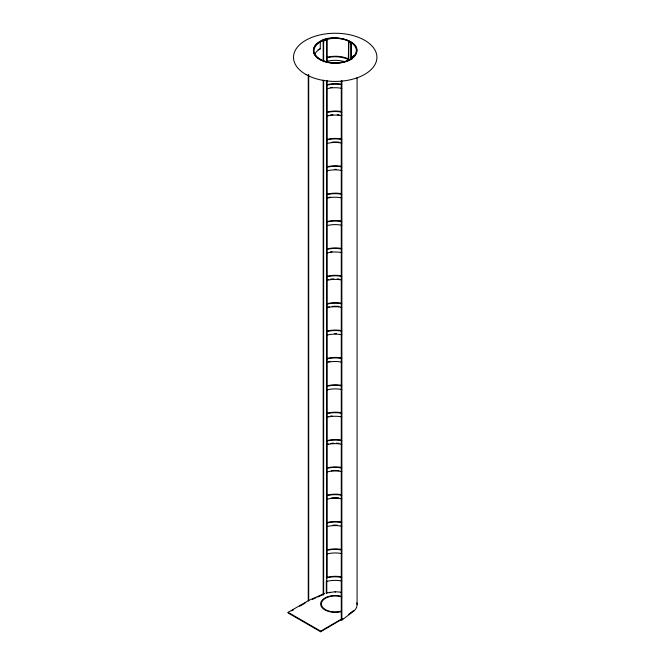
<?xml version="1.0" encoding="UTF-8"?>
<svg xmlns="http://www.w3.org/2000/svg" width="665" height="665" viewBox="0 0 665 665"><rect width="100%" height="100%" fill="white"/><g stroke="black" fill="none" stroke-linecap="round" stroke-linejoin="round"><path stroke-width="1" d="M319.823 41.621A21.854 12.618 0 0 0 319.823 59.468A21.854 12.618 0 0 0 350.729 59.468C372.034 42.194 331.212 31.937 319.823 41.621L320.264 41.953A21.13 12.203 0 0 0 320.264 59.21A21.13 12.203 0 0 0 350.156 59.21C352.558 58.728 356.964 52.344 351.827 57.265L351.827 59.335M342.907 618.616L320.663 631.75L288.086 612.939L288.086 612.349L308.701 600.445L324.645 593.38M348.435 614.468L350.812 612.673M351.07 612.482L353.514 610.645M341.278 81.03L341.278 619.846L341.86 620.104L354.154 610.852A21.87 12.627 0 0 0 356.889 602.889M348.294 60.241L348.709 41.313L351.261 42.793L351.261 58.362M348.294 41.554L351.261 42.793M291.669 610.869L293.465 609.838M299.74 606.214L305.119 603.105M288.086 612.349L320.663 631.152L341.278 619.248M326.947 61.679L326.947 39.875L326.498 39.543L320.264 41.953L320.264 48.794A21.13 12.203 0 0 0 314.794 54.264M323.198 60.382L323.198 40.656L323.639 40.989L326.947 39.875M318.111 49.75L320.264 48.794M326.332 577.503L326.947 577.76L326.947 80.374M312.326 599.431L315.95 597.827M317.762 597.02L320.48 595.815M320.896 595.632L323.705 594.385M326.332 592.972L335.21 591.742L340.68 592.158L340.68 592.756M351.827 57.265L352.408 57.523M350.156 59.21L350.729 59.468M326.947 577.76L326.548 577.453L330.364 576.663A20.889 12.061 0 0 1 341.394 576.821M357.08 77.481L357.08 604.535M350.854 43.034L350.854 58.603M348.709 41.313L348.709 60.008M341.86 80.59L341.86 620.104M335.21 591.742L335.21 592.34M329.74 592.158L329.74 592.756M326.773 39.95L326.773 61.754M326.773 80.448L326.773 593.313M326.332 593.571L326.332 581.069L326.773 581.41A20.316 11.729 0 0 1 341.735 581.019M323.639 40.989L323.639 61.737M323.639 80.415L323.639 594.951L323.198 594.618L323.198 80.108M320.663 631.152L320.663 631.75M308.701 74.68L308.701 601.035M308.261 74.68L308.261 600.703M326.399 550.08A20.889 12.061 0 0 1 341.461 549.398M326.839 553.987A20.316 11.729 0 0 1 341.802 553.596M326.839 550.42A20.316 11.729 0 0 1 341.802 550.03M326.839 57.788A20.316 11.729 0 0 1 349.541 60.191M326.839 61.363A20.316 11.729 0 0 1 344.62 61.67M326.399 57.456A20.889 12.061 0 0 1 348.626 58.969M326.839 389.906A20.316 11.729 0 0 1 341.802 389.515M326.399 385.999A20.889 12.061 0 0 1 341.461 385.318M326.839 386.332A20.316 11.729 0 0 1 341.802 385.941M326.839 307.77A20.316 11.729 0 0 1 341.802 307.38M327.371 307.18A20.889 12.061 0 0 1 329.399 306.756M332.109 306.399A20.889 12.061 0 0 1 338.959 306.415M324.645 40.016A21.13 12.203 0 0 1 350.156 41.953A21.13 12.203 0 0 1 353.514 56.683M326.839 304.196A20.316 11.729 0 0 1 341.802 303.805M328.377 361.71A20.889 12.061 0 0 1 330.43 361.353M326.399 358.618A20.889 12.061 0 0 1 341.461 357.936M326.839 362.525A20.316 11.729 0 0 1 341.802 362.134M326.839 358.959A20.316 11.729 0 0 1 341.802 358.568M326.399 413.381A20.889 12.061 0 0 1 341.461 412.699M326.839 413.713A20.316 11.729 0 0 1 341.802 413.322M326.839 417.288A20.316 11.729 0 0 1 341.802 416.897M326.399 440.762A20.889 12.061 0 0 1 341.461 440.08M326.839 441.095A20.316 11.729 0 0 1 341.802 440.704M326.399 416.947A20.889 12.061 0 0 1 328.377 416.473M330.43 416.115A20.889 12.061 0 0 1 332.109 415.916M326.839 444.669A20.316 11.729 0 0 1 341.802 444.278M326.399 303.863A20.889 12.061 0 0 1 341.461 303.182M326.399 468.085A20.889 12.061 0 0 1 341.461 467.404M326.839 499.257A20.316 11.729 0 0 1 341.802 498.866M326.839 495.683A20.316 11.729 0 0 1 341.802 495.292M326.399 495.35A20.889 12.061 0 0 1 341.461 494.669M326.399 444.328A20.889 12.061 0 0 1 328.377 443.854M330.43 443.497A20.889 12.061 0 0 1 333.822 443.181M336.39 443.156A20.889 12.061 0 0 1 338.959 443.314M331.261 497.977A20.889 12.061 0 0 1 338.959 497.902M326.399 115.785A20.889 12.061 0 0 1 328.377 115.303M330.43 114.945A20.889 12.061 0 0 1 332.966 114.679M337.255 114.638A20.889 12.061 0 0 1 338.959 114.762M326.399 112.21A20.889 12.061 0 0 1 341.461 111.537M326.839 116.117A20.316 11.729 0 0 1 341.802 115.727M326.839 112.551A20.316 11.729 0 0 1 341.802 112.161M326.399 84.837A20.889 12.061 0 0 1 341.461 84.156M330.43 87.572A20.889 12.061 0 0 1 332.109 87.373M326.839 88.744A20.316 11.729 0 0 1 341.802 88.354M326.839 85.17A20.316 11.729 0 0 1 341.802 84.779M326.839 526.605A20.316 11.729 0 0 1 341.81 526.215M332.966 525.167A20.889 12.061 0 0 1 337.255 525.126M326.399 522.698A20.889 12.061 0 0 1 341.469 522.025M326.839 471.992A20.316 11.729 0 0 1 341.802 471.601M331.261 470.712A20.889 12.061 0 0 1 338.959 470.637M326.839 468.418A20.316 11.729 0 0 1 341.802 468.027M326.399 194.355A20.889 12.061 0 0 1 341.461 193.673M330.43 251.844A20.889 12.061 0 0 1 332.109 251.644M326.399 249.109A20.889 12.061 0 0 1 341.461 248.427M326.839 523.039A20.316 11.729 0 0 1 341.81 522.648M326.399 280.056A20.889 12.061 0 0 1 328.377 279.583M330.43 279.217A20.889 12.061 0 0 1 333.822 278.901M337.255 278.909A20.889 12.061 0 0 1 338.959 279.042M326.399 276.49A20.889 12.061 0 0 1 341.461 275.809M326.839 280.389A20.316 11.729 0 0 1 341.802 279.998M326.839 276.823A20.316 11.729 0 0 1 341.802 276.432M326.839 225.635A20.316 11.729 0 0 1 341.802 225.244M326.839 222.06A20.316 11.729 0 0 1 341.802 221.669M326.399 221.728A20.889 12.061 0 0 1 341.461 221.046M326.399 166.973A20.889 12.061 0 0 1 341.461 166.292M326.839 167.306A20.316 11.729 0 0 1 341.802 166.915M326.839 170.88A20.316 11.729 0 0 1 341.802 170.489M326.839 194.687A20.316 11.729 0 0 1 341.802 194.296M326.839 198.253A20.316 11.729 0 0 1 341.802 197.862M326.399 139.592A20.889 12.061 0 0 1 341.461 138.91M326.839 143.499A20.316 11.729 0 0 1 341.802 143.108M326.839 139.924A20.316 11.729 0 0 1 341.802 139.534M328.377 197.447A20.889 12.061 0 0 1 330.43 197.081M334.678 169.359A20.889 12.061 0 0 1 336.39 169.367M332.109 142.127A20.889 12.061 0 0 1 338.959 142.144M341.145 611.634A14.58 8.421 0 0 1 320.638 604.169A14.58 8.421 0 0 1 340.43 596.089M334.678 333.631A20.889 12.061 0 0 1 336.39 333.631M326.399 331.245A20.889 12.061 0 0 1 341.461 330.563M326.839 331.577A20.316 11.729 0 0 1 341.802 331.187M326.839 335.143A20.316 11.729 0 0 1 341.802 334.753M326.839 253.016A20.316 11.729 0 0 1 341.802 252.625M326.839 249.441A20.316 11.729 0 0 1 341.802 249.051M326.773 577.835A20.316 11.729 0 0 1 341.735 577.444M340.846 611.243A13.84 7.997 0 0 1 321.378 603.629A13.84 7.997 0 0 1 341.818 596.921M319.882 59.509A21.77 12.569 0 0 0 356.265 53.782A21.77 12.569 0 0 0 329.483 38.454A21.77 12.569 0 0 0 319.882 59.509M305.85 74.43A41.704 24.081 0 0 0 375.542 63.458A41.704 24.081 0 0 0 324.246 34.098A41.704 24.081 0 0 0 305.85 74.43"/></g></svg>
